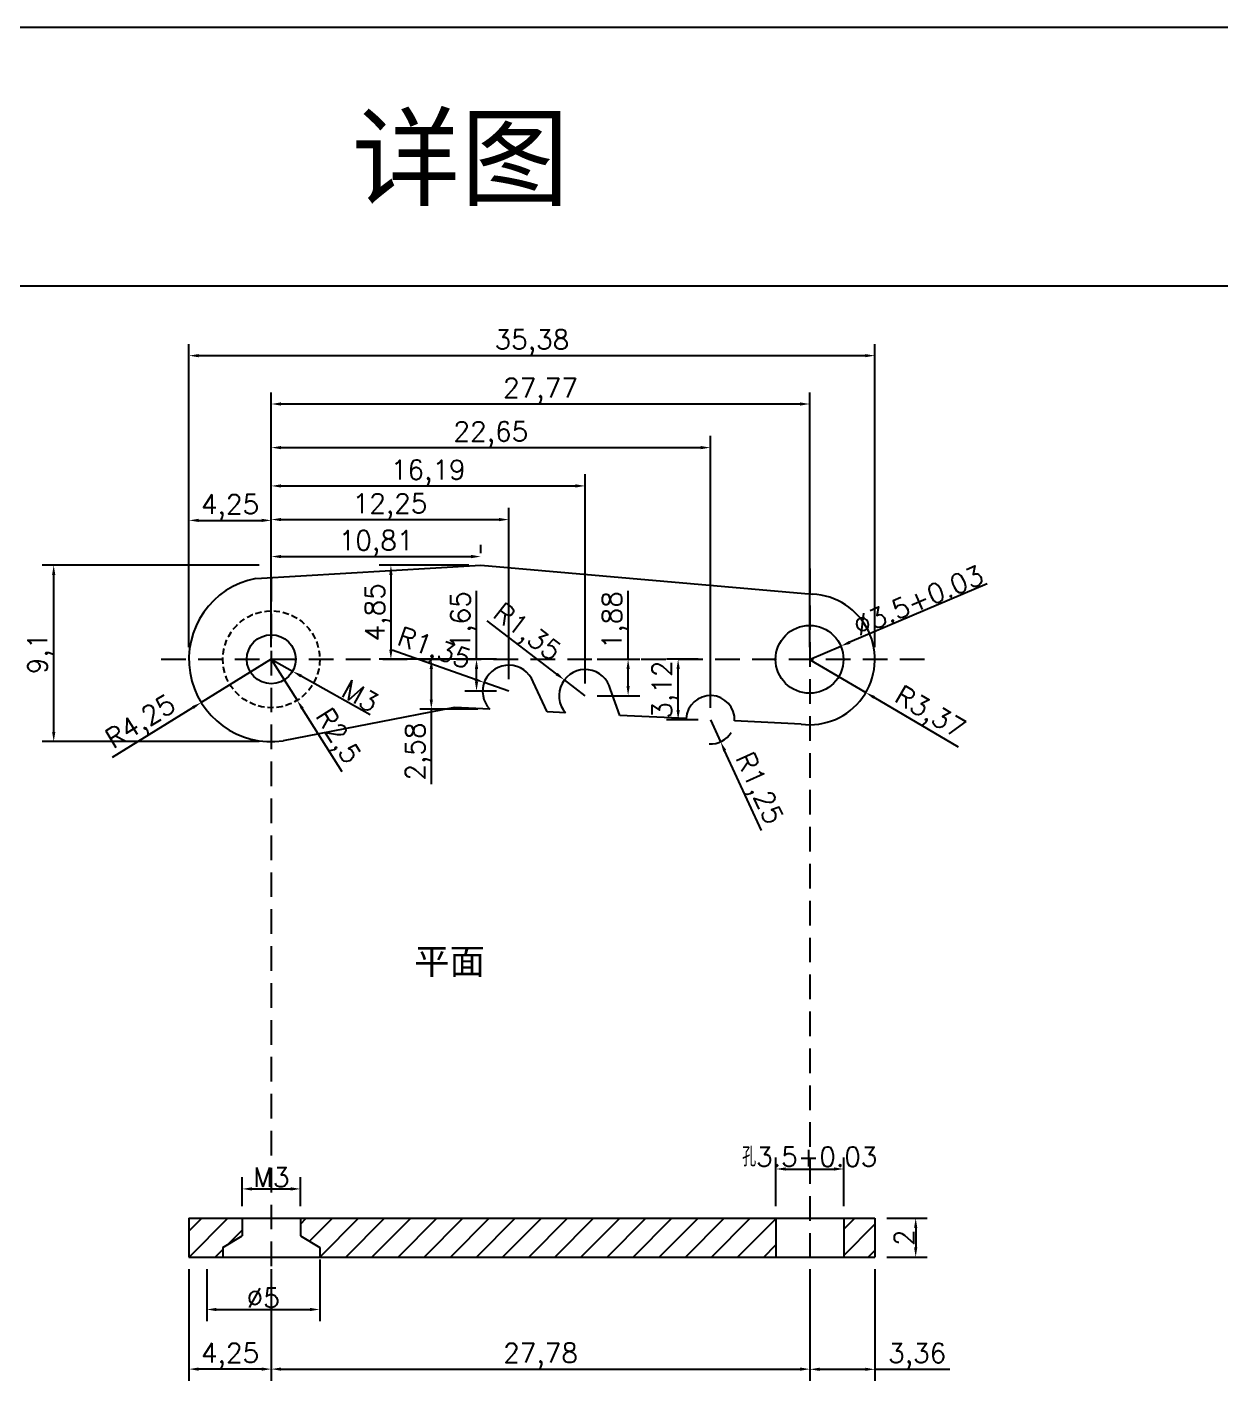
# Model space of a CAD drawing. Header units: millimetres. Extents: x 6817 to 10425, y -2870 to -164.
# Drawn here: x 10205.4 to 10267, y -234.1 to -164.3 of the extents above; entities that cross this region are included whole.
import ezdxf

# ---------------------------------------------------------------- set-up
doc = ezdxf.new("R2010")
doc.units = ezdxf.units.MM
doc.linetypes.add('HIDDEN', pattern=[9.525, 6.35, -3.175])
doc.layers.add('图层2', color=108, linetype='Continuous')
doc.styles.get("Standard").update_dxf_attribs({"font": 'txt', "bigfont": 'gbcbig.shx'})
doc.dimstyles.new('ISO-25', dxfattribs={"dimtxt": 1, "dimasz": 0.5, "dimexe": 0.6, "dimexo": 0.625, "dimgap": 0.1, "dimtad": 1, "dimtxsty": 'Standard', "dimcen": 2.5, "dimadec": 0, "dimazin": 0, "dimtfac": 1, "dimtmove": 0, "dimatfit": 3, "dimfxl": 1, "dimarcsym": 0})

# ---------------------------------------------------------------- blocks, each defined once
blk = doc.blocks.new('*D791')
at = {"layer": 'Defpoints', "color": 0, "linetype": 'ByBlock', "transparency": 16777216}
for p in [(10217.986, -229.872), (10245.764, -230.302), (10245.764, -233.502)]:
    blk.add_point(p, dxfattribs=at)
at = {"layer": '图层2', "color": 0, "linetype": 'ByBlock', "lineweight": -2, "transparency": 16777216}
for p, q in [((10217.986, -230.497), (10217.986, -234.102)), ((10245.764, -230.927), (10245.764, -234.102)), ((10218.486, -233.502), (10245.264, -233.502))]:
    blk.add_line(p, q, dxfattribs=at)
at = {"layer": '图层2', "color": 0, "linetype": 'ByBlock', "transparency": 16777216}
for points in [[(10218.486, -233.419), (10218.486, -233.585), (10217.986, -233.502)], [(10245.264, -233.419), (10245.264, -233.585), (10245.764, -233.502)]]:
    blk.add_solid(points, dxfattribs=at)
at = {"layer": '图层2', "color": 0, "linetype": 'ByBlock', "transparency": 16777216, "insert": (10231.875, -232.819), "char_height": 1, "attachment_point": 5}
blk.add_mtext('27,78', dxfattribs=at)
blk = doc.blocks.new('*D792')
at = {"layer": 'Defpoints', "color": 0, "linetype": 'ByBlock', "transparency": 16777216}
for p in [(10247.513, -223.179), (10244.013, -225.721), (10247.513, -225.721)]:
    blk.add_point(p, dxfattribs=at)
at = {"layer": '图层2', "color": 0, "linetype": 'ByBlock', "lineweight": -2, "transparency": 16777216}
for p, q in [((10244.013, -225.096), (10244.013, -222.579)), ((10247.513, -225.096), (10247.513, -222.579)), ((10244.513, -223.179), (10247.013, -223.179))]:
    blk.add_line(p, q, dxfattribs=at)
at = {"layer": '图层2', "color": 0, "linetype": 'ByBlock', "transparency": 16777216}
for points in [[(10244.513, -223.096), (10244.513, -223.262), (10244.013, -223.179)], [(10247.013, -223.096), (10247.013, -223.262), (10247.513, -223.179)]]:
    blk.add_solid(points, dxfattribs=at)
at = {"layer": '图层2', "color": 0, "linetype": 'ByBlock', "transparency": 16777216, "insert": (10245.763, -222.546), "char_height": 1, "attachment_point": 5}
blk.add_mtext('孔3.5+0.03', dxfattribs=at)
blk = doc.blocks.new('*D793')
at = {"layer": 'Defpoints', "color": 0, "linetype": 'ByBlock', "transparency": 16777216}
for p in [(10219.486, -224.206), (10216.486, -225.721), (10219.486, -225.721)]:
    blk.add_point(p, dxfattribs=at)
at = {"layer": '图层2', "color": 0, "linetype": 'ByBlock', "lineweight": -2, "transparency": 16777216}
for p, q in [((10216.486, -225.096), (10216.486, -223.606)), ((10219.486, -225.096), (10219.486, -223.606)), ((10216.986, -224.206), (10218.986, -224.206))]:
    blk.add_line(p, q, dxfattribs=at)
at = {"layer": '图层2', "color": 0, "linetype": 'ByBlock', "transparency": 16777216}
for points in [[(10216.986, -224.122), (10216.986, -224.289), (10216.486, -224.206)], [(10218.986, -224.122), (10218.986, -224.289), (10219.486, -224.206)]]:
    blk.add_solid(points, dxfattribs=at)
at = {"layer": '图层2', "color": 0, "linetype": 'ByBlock', "transparency": 16777216, "insert": (10217.986, -223.606), "char_height": 1, "attachment_point": 5}
blk.add_mtext('M3', dxfattribs=at)
blk = doc.blocks.new('*D794')
at = {"layer": 'Defpoints', "color": 0, "linetype": 'ByBlock', "transparency": 16777216}
for p in [(10213.738, -227.721), (10217.986, -227.721), (10213.738, -233.502)]:
    blk.add_point(p, dxfattribs=at)
at = {"layer": '图层2', "color": 0, "linetype": 'ByBlock', "lineweight": -2, "transparency": 16777216}
for p, q in [((10213.738, -228.346), (10213.738, -234.102)), ((10217.986, -228.346), (10217.986, -234.102)), ((10217.486, -233.502), (10214.238, -233.502))]:
    blk.add_line(p, q, dxfattribs=at)
at = {"layer": '图层2', "color": 0, "linetype": 'ByBlock', "transparency": 16777216}
for points in [[(10214.238, -233.419), (10214.238, -233.585), (10213.738, -233.502)], [(10217.486, -233.419), (10217.486, -233.585), (10217.986, -233.502)]]:
    blk.add_solid(points, dxfattribs=at)
at = {"layer": '图层2', "color": 0, "linetype": 'ByBlock', "transparency": 16777216, "insert": (10215.862, -232.819), "char_height": 1, "attachment_point": 5}
blk.add_mtext('4,25', dxfattribs=at)
blk = doc.blocks.new('*D546')
at = {"layer": 'Defpoints', "color": 0, "linetype": 'ByBlock', "transparency": 16777216}
for p in [(10249.118, -225.721), (10249.118, -227.721), (10251.224, -227.721)]:
    blk.add_point(p, dxfattribs=at)
at = {"layer": '图层2', "color": 0, "linetype": 'ByBlock', "lineweight": -2, "transparency": 16777216}
for p, q in [((10249.743, -225.721), (10251.824, -225.721)), ((10251.224, -226.221), (10251.224, -227.221)), ((10249.743, -227.721), (10251.824, -227.721))]:
    blk.add_line(p, q, dxfattribs=at)
at = {"layer": '图层2', "color": 0, "linetype": 'ByBlock', "transparency": 16777216}
for points in [[(10251.141, -226.221), (10251.308, -226.221), (10251.224, -225.721)], [(10251.141, -227.221), (10251.308, -227.221), (10251.224, -227.721)]]:
    blk.add_solid(points, dxfattribs=at)
at = {"layer": '图层2', "color": 0, "linetype": 'ByBlock', "transparency": 16777216, "insert": (10250.624, -226.721), "char_height": 1, "attachment_point": 5, "rotation": 90}
blk.add_mtext('2', dxfattribs=at)
blk = doc.blocks.new('*D807')
at = {"layer": 'Defpoints', "color": 0, "linetype": 'ByBlock', "transparency": 16777216}
for p in [(10220.486, -227.221), (10214.653, -227.721), (10220.486, -230.427)]:
    blk.add_point(p, dxfattribs=at)
at = {"layer": '图层2', "color": 0, "linetype": 'ByBlock', "lineweight": -2, "transparency": 16777216}
for p, q in [((10214.653, -228.346), (10214.653, -231.027)), ((10220.486, -227.846), (10220.486, -231.027)), ((10215.153, -230.427), (10219.986, -230.427))]:
    blk.add_line(p, q, dxfattribs=at)
at = {"layer": '图层2', "color": 0, "linetype": 'ByBlock', "transparency": 16777216}
for points in [[(10215.153, -230.344), (10215.153, -230.51), (10214.653, -230.427)], [(10219.986, -230.344), (10219.986, -230.51), (10220.486, -230.427)]]:
    blk.add_solid(points, dxfattribs=at)
at = {"layer": '图层2', "color": 0, "linetype": 'ByBlock', "transparency": 16777216, "insert": (10217.57, -229.827), "char_height": 1, "attachment_point": 5}
blk.add_mtext('%%C5', dxfattribs=at)
blk = doc.blocks.new('*D647')
at = {"layer": 'Defpoints', "color": 0, "linetype": 'ByBlock', "transparency": 16777216}
for p in [(10217.986, -196.884), (10219.087, -197.503)]:
    blk.add_point(p, dxfattribs=at)
at = {"layer": '图层2', "color": 0, "linetype": 'ByBlock', "lineweight": -2, "transparency": 16777216}
for p, q in [((10217.986, -196.884), (10219.087, -197.503)), ((10223.091, -199.758), (10219.523, -197.749))]:
    blk.add_line(p, q, dxfattribs=at)
at = {"layer": '图层2', "color": 0, "linetype": 'ByBlock', "transparency": 16777216}
blk.add_solid([(10219.564, -197.676), (10219.482, -197.821), (10219.087, -197.503)], dxfattribs=at)
at = {"layer": '图层2', "color": 0, "linetype": 'ByBlock', "transparency": 16777216, "insert": (10222.572, -198.777), "char_height": 1, "attachment_point": 5, "rotation": 330.61759}
blk.add_mtext('M3', dxfattribs=at)
blk = doc.blocks.new('*D1035')
at = {"layer": 'Defpoints', "color": 0, "linetype": 'ByBlock', "transparency": 16777216}
for p in [(10217.986, -196.884), (10214.369, -199.112)]:
    blk.add_point(p, dxfattribs=at)
at = {"layer": '图层2', "color": 0, "linetype": 'ByBlock', "lineweight": -2, "transparency": 16777216}
for p, q in [((10217.986, -196.884), (10214.369, -199.112)), ((10209.8, -201.928), (10213.943, -199.375))]:
    blk.add_line(p, q, dxfattribs=at)
at = {"layer": '图层2', "color": 0, "linetype": 'ByBlock', "transparency": 16777216}
blk.add_solid([(10213.9, -199.304), (10213.987, -199.446), (10214.369, -199.112)], dxfattribs=at)
at = {"layer": '图层2', "color": 0, "linetype": 'ByBlock', "transparency": 16777216, "insert": (10211.3, -200.2), "char_height": 1, "attachment_point": 5, "rotation": 31.63962}
blk.add_mtext('R4,25', dxfattribs=at)
blk = doc.blocks.new('*D1036')
at = {"layer": 'Defpoints', "color": 0, "linetype": 'ByBlock', "transparency": 16777216}
for p in [(10228.964, -198.083), (10230.234, -198.533)]:
    blk.add_point(p, dxfattribs=at)
at = {"layer": '图层2', "color": 0, "linetype": 'ByBlock', "lineweight": -2, "transparency": 16777216}
for p, q in [((10224.22, -196.401), (10228.493, -197.916)), ((10230.234, -198.533), (10228.964, -198.083))]:
    blk.add_line(p, q, dxfattribs=at)
at = {"layer": '图层2', "color": 0, "linetype": 'ByBlock', "transparency": 16777216}
blk.add_solid([(10228.521, -197.837), (10228.465, -197.994), (10228.964, -198.083)], dxfattribs=at)
at = {"layer": '图层2', "color": 0, "linetype": 'ByBlock', "transparency": 16777216, "insert": (10226.349, -196.431), "char_height": 1, "attachment_point": 5, "rotation": 340.48542}
blk.add_mtext('R1,35', dxfattribs=at)
blk = doc.blocks.new('*D1037')
at = {"layer": 'Defpoints', "color": 0, "linetype": 'ByBlock', "transparency": 16777216}
for p in [(10233.102, -197.947), (10234.174, -198.762)]:
    blk.add_point(p, dxfattribs=at)
at = {"layer": '图层2', "color": 0, "linetype": 'ByBlock', "lineweight": -2, "transparency": 16777216}
for p, q in [((10229.095, -194.901), (10232.704, -197.644)), ((10234.174, -198.762), (10233.102, -197.947))]:
    blk.add_line(p, q, dxfattribs=at)
at = {"layer": '图层2', "color": 0, "linetype": 'ByBlock', "transparency": 16777216}
blk.add_solid([(10232.754, -197.578), (10232.653, -197.711), (10233.102, -197.947)], dxfattribs=at)
at = {"layer": '图层2', "color": 0, "linetype": 'ByBlock', "transparency": 16777216, "insert": (10231.114, -195.577), "char_height": 1, "attachment_point": 5, "rotation": 322.75739}
blk.add_mtext('R1,35', dxfattribs=at)
blk = doc.blocks.new('*D1038')
at = {"layer": 'Defpoints', "color": 0, "linetype": 'ByBlock', "transparency": 16777216}
for p in [(10240.637, -200.005), (10241.161, -201.14)]:
    blk.add_point(p, dxfattribs=at)
at = {"layer": '图层2', "color": 0, "linetype": 'ByBlock', "lineweight": -2, "transparency": 16777216}
for p, q in [((10240.637, -200.005), (10241.161, -201.14)), ((10243.27, -205.71), (10241.37, -201.594))]:
    blk.add_line(p, q, dxfattribs=at)
blk.add_arc((10240.637, -200.005), 1.25, 267.2694, 328.60535, dxfattribs=at)
at = {"layer": '图层2', "color": 0, "linetype": 'ByBlock', "transparency": 16777216}
blk.add_solid([(10241.446, -201.559), (10241.294, -201.629), (10241.161, -201.14)], dxfattribs=at)
at = {"layer": '图层2', "color": 0, "linetype": 'ByBlock', "transparency": 16777216, "insert": (10243.045, -203.592), "char_height": 1, "attachment_point": 5, "rotation": 294.77137}
blk.add_mtext('R1,25', dxfattribs=at)
blk = doc.blocks.new('*D1039')
at = {"layer": 'Defpoints', "color": 0, "linetype": 'ByBlock', "transparency": 16777216}
for p in [(10245.75, -196.889), (10248.652, -198.6)]:
    blk.add_point(p, dxfattribs=at)
at = {"layer": '图层2', "color": 0, "linetype": 'ByBlock', "lineweight": -2, "transparency": 16777216}
for p, q in [((10245.75, -196.889), (10248.652, -198.6)), ((10253.436, -201.421), (10249.082, -198.854))]:
    blk.add_line(p, q, dxfattribs=at)
at = {"layer": '图层2', "color": 0, "linetype": 'ByBlock', "transparency": 16777216}
blk.add_solid([(10249.125, -198.782), (10249.04, -198.926), (10248.652, -198.6)], dxfattribs=at)
at = {"layer": '图层2', "color": 0, "linetype": 'ByBlock', "transparency": 16777216, "insert": (10251.902, -199.724), "char_height": 1, "attachment_point": 5, "rotation": 329.4774}
blk.add_mtext('R3,37', dxfattribs=at)
blk = doc.blocks.new('*D1040')
at = {"layer": 'Defpoints', "color": 0, "linetype": 'ByBlock', "transparency": 16777216}
for p in [(10217.986, -196.884), (10219.318, -198.999)]:
    blk.add_point(p, dxfattribs=at)
at = {"layer": '图层2', "color": 0, "linetype": 'ByBlock', "lineweight": -2, "transparency": 16777216}
for p, q in [((10217.986, -196.884), (10219.318, -198.999)), ((10221.644, -202.695), (10219.584, -199.423))]:
    blk.add_line(p, q, dxfattribs=at)
at = {"layer": '图层2', "color": 0, "linetype": 'ByBlock', "transparency": 16777216}
blk.add_solid([(10219.655, -199.378), (10219.514, -199.467), (10219.318, -198.999)], dxfattribs=at)
at = {"layer": '图层2', "color": 0, "linetype": 'ByBlock', "transparency": 16777216, "insert": (10221.326, -200.906), "char_height": 1, "attachment_point": 5, "rotation": 302.18644}
blk.add_mtext('R2,5', dxfattribs=at)
blk = doc.blocks.new('*D1041')
at = {"layer": 'Defpoints', "color": 0, "linetype": 'ByBlock', "transparency": 16777216}
for p in [(10217.986, -189.718), (10213.738, -196.884), (10217.986, -196.884)]:
    blk.add_point(p, dxfattribs=at)
at = {"layer": '图层2', "color": 0, "linetype": 'ByBlock', "lineweight": -2, "transparency": 16777216}
for p, q in [((10213.738, -196.259), (10213.738, -189.118)), ((10217.986, -196.259), (10217.986, -189.118)), ((10214.238, -189.718), (10217.486, -189.718))]:
    blk.add_line(p, q, dxfattribs=at)
at = {"layer": '图层2', "color": 0, "linetype": 'ByBlock', "transparency": 16777216}
for points in [[(10214.238, -189.635), (10214.238, -189.802), (10213.738, -189.718)], [(10217.486, -189.635), (10217.486, -189.802), (10217.986, -189.718)]]:
    blk.add_solid(points, dxfattribs=at)
at = {"layer": '图层2', "color": 0, "linetype": 'ByBlock', "transparency": 16777216, "insert": (10215.862, -189.035), "char_height": 1, "attachment_point": 5}
blk.add_mtext('4,25', dxfattribs=at)
blk = doc.blocks.new('*D648')
at = {"layer": 'Defpoints', "color": 0, "linetype": 'ByBlock', "transparency": 16777216}
for p in [(10230.234, -189.677), (10217.986, -196.884), (10230.234, -198.533)]:
    blk.add_point(p, dxfattribs=at)
at = {"layer": '图层2', "color": 0, "linetype": 'ByBlock', "lineweight": -2, "transparency": 16777216}
for p, q in [((10217.986, -196.259), (10217.986, -189.077)), ((10230.234, -197.908), (10230.234, -189.077)), ((10218.486, -189.677), (10229.734, -189.677))]:
    blk.add_line(p, q, dxfattribs=at)
at = {"layer": '图层2', "color": 0, "linetype": 'ByBlock', "transparency": 16777216}
for points in [[(10218.486, -189.593), (10218.486, -189.76), (10217.986, -189.677)], [(10229.734, -189.593), (10229.734, -189.76), (10230.234, -189.677)]]:
    blk.add_solid(points, dxfattribs=at)
at = {"layer": '图层2', "color": 0, "linetype": 'ByBlock', "transparency": 16777216, "insert": (10224.11, -188.993), "char_height": 1, "attachment_point": 5}
blk.add_mtext('12,25', dxfattribs=at)
blk = doc.blocks.new('*D649')
at = {"layer": 'Defpoints', "color": 0, "linetype": 'ByBlock', "transparency": 16777216}
for p in [(10234.174, -187.941), (10217.986, -196.884), (10234.174, -198.762)]:
    blk.add_point(p, dxfattribs=at)
at = {"layer": '图层2', "color": 0, "linetype": 'ByBlock', "lineweight": -2, "transparency": 16777216}
for p, q in [((10217.986, -196.259), (10217.986, -187.341)), ((10234.174, -198.137), (10234.174, -187.341)), ((10218.486, -187.941), (10233.674, -187.941))]:
    blk.add_line(p, q, dxfattribs=at)
at = {"layer": '图层2', "color": 0, "linetype": 'ByBlock', "transparency": 16777216}
for points in [[(10218.486, -187.858), (10218.486, -188.024), (10217.986, -187.941)], [(10233.674, -187.858), (10233.674, -188.024), (10234.174, -187.941)]]:
    blk.add_solid(points, dxfattribs=at)
at = {"layer": '图层2', "color": 0, "linetype": 'ByBlock', "transparency": 16777216, "insert": (10226.08, -187.258), "char_height": 1, "attachment_point": 5}
blk.add_mtext('16,19', dxfattribs=at)
blk = doc.blocks.new('*D650')
at = {"layer": 'Defpoints', "color": 0, "linetype": 'ByBlock', "transparency": 16777216}
for p in [(10240.637, -185.964), (10217.986, -196.884), (10240.637, -200.005)]:
    blk.add_point(p, dxfattribs=at)
at = {"layer": '图层2', "color": 0, "linetype": 'ByBlock', "lineweight": -2, "transparency": 16777216}
for p, q in [((10217.986, -196.259), (10217.986, -185.364)), ((10240.637, -199.38), (10240.637, -185.364)), ((10218.486, -185.964), (10240.137, -185.964))]:
    blk.add_line(p, q, dxfattribs=at)
at = {"layer": '图层2', "color": 0, "linetype": 'ByBlock', "transparency": 16777216}
for points in [[(10218.486, -185.881), (10218.486, -186.047), (10217.986, -185.964)], [(10240.137, -185.881), (10240.137, -186.047), (10240.637, -185.964)]]:
    blk.add_solid(points, dxfattribs=at)
at = {"layer": '图层2', "color": 0, "linetype": 'ByBlock', "transparency": 16777216, "insert": (10229.312, -185.281), "char_height": 1, "attachment_point": 5}
blk.add_mtext('22,65', dxfattribs=at)
blk = doc.blocks.new('*D651')
at = {"layer": 'Defpoints', "color": 0, "linetype": 'ByBlock', "transparency": 16777216}
for p in [(10245.756, -183.714), (10217.986, -196.884), (10245.756, -196.888)]:
    blk.add_point(p, dxfattribs=at)
at = {"layer": '图层2', "color": 0, "linetype": 'ByBlock', "lineweight": -2, "transparency": 16777216}
for p, q in [((10217.986, -196.259), (10217.986, -183.114)), ((10245.756, -196.263), (10245.756, -183.114)), ((10218.486, -183.714), (10245.256, -183.714))]:
    blk.add_line(p, q, dxfattribs=at)
at = {"layer": '图层2', "color": 0, "linetype": 'ByBlock', "transparency": 16777216}
for points in [[(10218.486, -183.63), (10218.486, -183.797), (10217.986, -183.714)], [(10245.256, -183.63), (10245.256, -183.797), (10245.756, -183.714)]]:
    blk.add_solid(points, dxfattribs=at)
at = {"layer": '图层2', "color": 0, "linetype": 'ByBlock', "transparency": 16777216, "insert": (10231.871, -183.03), "char_height": 1, "attachment_point": 5}
blk.add_mtext('27,77', dxfattribs=at)
blk = doc.blocks.new('*D652')
at = {"layer": 'Defpoints', "color": 0, "linetype": 'ByBlock', "transparency": 16777216}
for p in [(10238.97, -196.884), (10240.637, -196.884), (10240.637, -200.005)]:
    blk.add_point(p, dxfattribs=at)
at = {"layer": '图层2', "color": 0, "linetype": 'ByBlock', "lineweight": -2, "transparency": 16777216}
for p, q in [((10240.012, -196.884), (10238.37, -196.884)), ((10238.97, -199.505), (10238.97, -197.384)), ((10240.012, -200.005), (10238.37, -200.005))]:
    blk.add_line(p, q, dxfattribs=at)
at = {"layer": '图层2', "color": 0, "linetype": 'ByBlock', "transparency": 16777216}
for points in [[(10238.887, -197.384), (10239.054, -197.384), (10238.97, -196.884)], [(10238.887, -199.505), (10239.054, -199.505), (10238.97, -200.005)]]:
    blk.add_solid(points, dxfattribs=at)
at = {"layer": '图层2', "color": 0, "linetype": 'ByBlock', "transparency": 16777216, "insert": (10238.287, -198.444), "char_height": 1, "attachment_point": 5, "rotation": 90}
blk.add_mtext('3,12', dxfattribs=at)
blk = doc.blocks.new('*D1042')
at = {"layer": 'Defpoints', "color": 0, "linetype": 'ByBlock', "transparency": 16777216}
for p in [(10234.174, -196.884), (10236.391, -196.884), (10234.174, -198.762)]:
    blk.add_point(p, dxfattribs=at)
at = {"layer": '图层2', "color": 0, "linetype": 'ByBlock', "lineweight": -2, "transparency": 16777216}
for p, q in [((10236.391, -196.884), (10236.391, -193.35)), ((10234.799, -196.884), (10236.991, -196.884)), ((10236.391, -198.262), (10236.391, -197.384)), ((10234.799, -198.762), (10236.991, -198.762))]:
    blk.add_line(p, q, dxfattribs=at)
at = {"layer": '图层2', "color": 0, "linetype": 'ByBlock', "transparency": 16777216}
for points in [[(10236.308, -197.384), (10236.474, -197.384), (10236.391, -196.884)], [(10236.308, -198.262), (10236.474, -198.262), (10236.391, -198.762)]]:
    blk.add_solid(points, dxfattribs=at)
at = {"layer": '图层2', "color": 0, "linetype": 'ByBlock', "transparency": 16777216, "insert": (10235.708, -194.867), "char_height": 1, "attachment_point": 5, "rotation": 90}
blk.add_mtext('1,88', dxfattribs=at)
blk = doc.blocks.new('*D1043')
at = {"layer": 'Defpoints', "color": 0, "linetype": 'ByBlock', "transparency": 16777216}
for p in [(10228.571, -196.884), (10230.234, -196.884), (10230.234, -198.533)]:
    blk.add_point(p, dxfattribs=at)
at = {"layer": '图层2', "color": 0, "linetype": 'ByBlock', "lineweight": -2, "transparency": 16777216}
for p, q in [((10228.571, -196.884), (10228.571, -193.35)), ((10229.609, -196.884), (10227.971, -196.884)), ((10228.571, -198.033), (10228.571, -197.384)), ((10229.609, -198.533), (10227.971, -198.533))]:
    blk.add_line(p, q, dxfattribs=at)
at = {"layer": '图层2', "color": 0, "linetype": 'ByBlock', "transparency": 16777216}
for points in [[(10228.488, -197.384), (10228.655, -197.384), (10228.571, -196.884)], [(10228.488, -198.033), (10228.655, -198.033), (10228.571, -198.533)]]:
    blk.add_solid(points, dxfattribs=at)
at = {"layer": '图层2', "color": 0, "linetype": 'ByBlock', "transparency": 16777216, "insert": (10227.888, -194.867), "char_height": 1, "attachment_point": 5, "rotation": 90}
blk.add_mtext('1,65', dxfattribs=at)
blk = doc.blocks.new('*D1044')
at = {"layer": 'Defpoints', "color": 0, "linetype": 'ByBlock', "transparency": 16777216}
for p in [(10229.609, -196.884), (10226.239, -199.459), (10229.256, -199.459)]:
    blk.add_point(p, dxfattribs=at)
at = {"layer": '图层2', "color": 0, "linetype": 'ByBlock', "lineweight": -2, "transparency": 16777216}
for p, q in [((10228.984, -196.884), (10225.639, -196.884)), ((10226.239, -197.384), (10226.239, -198.959)), ((10228.631, -199.459), (10225.639, -199.459)), ((10226.239, -199.459), (10226.239, -203.325))]:
    blk.add_line(p, q, dxfattribs=at)
at = {"layer": '图层2', "color": 0, "linetype": 'ByBlock', "transparency": 16777216}
for points in [[(10226.156, -197.384), (10226.323, -197.384), (10226.239, -196.884)], [(10226.156, -198.959), (10226.323, -198.959), (10226.239, -199.459)]]:
    blk.add_solid(points, dxfattribs=at)
at = {"layer": '图层2', "color": 0, "linetype": 'ByBlock', "transparency": 16777216, "insert": (10225.556, -201.642), "char_height": 1, "attachment_point": 5, "rotation": 90}
blk.add_mtext('2,58', dxfattribs=at)
blk = doc.blocks.new('*D1045')
at = {"layer": 'Defpoints', "color": 0, "linetype": 'ByBlock', "transparency": 16777216}
for p in [(10228.795, -191.585), (10228.795, -192.029), (10217.986, -196.884)]:
    blk.add_point(p, dxfattribs=at)
at = {"layer": '图层2', "color": 0, "linetype": 'ByBlock', "lineweight": -2, "transparency": 16777216}
for p, q in [((10217.986, -196.259), (10217.986, -190.985)), ((10228.795, -191.404), (10228.795, -190.985)), ((10218.486, -191.585), (10228.295, -191.585))]:
    blk.add_line(p, q, dxfattribs=at)
at = {"layer": '图层2', "color": 0, "linetype": 'ByBlock', "transparency": 16777216}
for points in [[(10218.486, -191.501), (10218.486, -191.668), (10217.986, -191.585)], [(10228.295, -191.501), (10228.295, -191.668), (10228.795, -191.585)]]:
    blk.add_solid(points, dxfattribs=at)
at = {"layer": '图层2', "color": 0, "linetype": 'ByBlock', "transparency": 16777216, "insert": (10223.391, -190.901), "char_height": 1, "attachment_point": 5}
blk.add_mtext('10,81', dxfattribs=at)
blk = doc.blocks.new('*D653')
at = {"layer": 'Defpoints', "color": 0, "linetype": 'ByBlock', "transparency": 16777216}
for p in [(10228.795, -192.029), (10224.155, -196.884), (10228.795, -196.884)]:
    blk.add_point(p, dxfattribs=at)
at = {"layer": '图层2', "color": 0, "linetype": 'ByBlock', "lineweight": -2, "transparency": 16777216}
for p, q in [((10228.17, -192.029), (10223.555, -192.029)), ((10224.155, -192.529), (10224.155, -196.384)), ((10228.17, -196.884), (10223.555, -196.884))]:
    blk.add_line(p, q, dxfattribs=at)
at = {"layer": '图层2', "color": 0, "linetype": 'ByBlock', "transparency": 16777216}
for points in [[(10224.072, -192.529), (10224.239, -192.529), (10224.155, -192.029)], [(10224.072, -196.384), (10224.239, -196.384), (10224.155, -196.884)]]:
    blk.add_solid(points, dxfattribs=at)
at = {"layer": '图层2', "color": 0, "linetype": 'ByBlock', "transparency": 16777216, "insert": (10223.472, -194.456), "char_height": 1, "attachment_point": 5, "rotation": 90}
blk.add_mtext('4,85', dxfattribs=at)
blk = doc.blocks.new('*D654')
at = {"layer": 'Defpoints', "color": 0, "linetype": 'ByBlock', "transparency": 16777216}
for p in [(10247.36, -196.205), (10245.75, -196.889)]:
    blk.add_point(p, dxfattribs=at)
at = {"layer": '图层2', "color": 0, "linetype": 'ByBlock', "lineweight": -2, "transparency": 16777216}
for p, q in [((10254.906, -192.996), (10247.82, -196.009)), ((10245.75, -196.889), (10247.36, -196.205))]:
    blk.add_line(p, q, dxfattribs=at)
at = {"layer": '图层2', "color": 0, "linetype": 'ByBlock', "transparency": 16777216}
blk.add_solid([(10247.788, -195.932), (10247.853, -196.086), (10247.36, -196.205)], dxfattribs=at)
at = {"layer": '图层2', "color": 0, "linetype": 'ByBlock', "transparency": 16777216, "insert": (10251.359, -193.852), "char_height": 1, "attachment_point": 5, "rotation": 23.03711}
blk.add_mtext('%%C3.5+0.03', dxfattribs=at)
blk = doc.blocks.new('*D1046')
at = {"layer": 'Defpoints', "color": 0, "linetype": 'ByBlock', "transparency": 16777216}
for p in [(10245.763, -227.721), (10249.118, -227.721), (10249.118, -233.511)]:
    blk.add_point(p, dxfattribs=at)
at = {"layer": '图层2', "color": 0, "linetype": 'ByBlock', "lineweight": -2, "transparency": 16777216}
for p, q in [((10245.763, -228.346), (10245.763, -234.111)), ((10249.118, -228.346), (10249.118, -234.111)), ((10246.263, -233.511), (10248.618, -233.511)), ((10249.118, -233.511), (10252.985, -233.511))]:
    blk.add_line(p, q, dxfattribs=at)
at = {"layer": '图层2', "color": 0, "linetype": 'ByBlock', "transparency": 16777216}
for points in [[(10246.263, -233.428), (10246.263, -233.594), (10245.763, -233.511)], [(10248.618, -233.428), (10248.618, -233.594), (10249.118, -233.511)]]:
    blk.add_solid(points, dxfattribs=at)
at = {"layer": '图层2', "color": 0, "linetype": 'ByBlock', "transparency": 16777216, "insert": (10251.302, -232.828), "char_height": 1, "attachment_point": 5}
blk.add_mtext('3,36', dxfattribs=at)
blk = doc.blocks.new('*D1972')
at = {"layer": 'Defpoints', "color": 0, "linetype": 'ByBlock'}
for p in [(10206.763, -192.029), (10217.986, -192.029), (10217.986, -201.132)]:
    blk.add_point(p, dxfattribs=at)
at = {"layer": '图层2', "color": 0, "linetype": 'ByBlock', "lineweight": -2}
for p, q in [((10217.361, -192.029), (10206.163, -192.029)), ((10206.763, -200.632), (10206.763, -192.529)), ((10217.361, -201.132), (10206.163, -201.132))]:
    blk.add_line(p, q, dxfattribs=at)
at = {"layer": '图层2', "color": 0, "linetype": 'ByBlock'}
for points in [[(10206.679, -192.529), (10206.846, -192.529), (10206.763, -192.029)], [(10206.679, -200.632), (10206.846, -200.632), (10206.763, -201.132)]]:
    blk.add_solid(points, dxfattribs=at)
at = {"layer": '图层2', "color": 0, "linetype": 'ByBlock', "insert": (10206.079, -196.581), "char_height": 1, "attachment_point": 5, "rotation": 90}
blk.add_mtext('9,1', dxfattribs=at)
blk = doc.blocks.new('*D1975')
at = {"layer": 'Defpoints', "color": 0, "linetype": 'ByBlock'}
for p in [(10249.118, -181.221), (10213.738, -196.884), (10249.118, -196.884)]:
    blk.add_point(p, dxfattribs=at)
at = {"layer": '图层2', "color": 0, "linetype": 'ByBlock', "lineweight": -2}
for p, q in [((10213.738, -196.259), (10213.738, -180.621)), ((10249.118, -196.259), (10249.118, -180.621)), ((10214.238, -181.221), (10248.618, -181.221))]:
    blk.add_line(p, q, dxfattribs=at)
at = {"layer": '图层2', "color": 0, "linetype": 'ByBlock'}
for points in [[(10214.238, -181.137), (10214.238, -181.304), (10213.738, -181.221)], [(10248.618, -181.137), (10248.618, -181.304), (10249.118, -181.221)]]:
    blk.add_solid(points, dxfattribs=at)
at = {"layer": '图层2', "color": 0, "linetype": 'ByBlock', "insert": (10231.428, -180.537), "char_height": 1, "attachment_point": 5}
blk.add_mtext('35,38', dxfattribs=at)

msp = doc.modelspace()

# ---------------------------------------------------------------- hatches: boundary and pattern name
at = {"layer": '图层2', "linetype": 'ByBlock'}
h = msp.add_hatch(dxfattribs=at)
h.set_pattern_fill('ANSI31', color=4, scale=0.3)
h.set_pattern_definition([(45, (9000.2329, 596.8308), (-0.6735192, 0.6735192), [])])
h.paths.add_polyline_path([(10244.013, -225.721), (10219.486, -225.721), (10219.486, -226.621), (10220.486, -227.221), (10220.486, -227.721), (10244.013, -227.721)])
h.paths.add_polyline_path([(10216.486, -225.721), (10213.738, -225.721), (10213.738, -227.721), (10215.486, -227.721), (10215.486, -227.221), (10216.486, -226.621)])
h.paths.add_polyline_path([(10249.118, -225.721), (10247.513, -225.721), (10247.513, -227.721), (10249.118, -227.721)])

# ---------------------------------------------------------------- linework, layer by layer
at = {"layer": '图层2', "color": 2, "linetype": 'ByBlock'}
for p, q in [((10127.143, -164.27), (10422.848, -164.27)), ((10127.143, -177.621), (10422.848, -177.621))]:
    msp.add_line(p, q, dxfattribs=at)
at = {"layer": '图层2', "color": 6, "linetype": 'ByBlock'}
for p, q in [((10217.191, -192.71), (10228.795, -192.029)), ((10228.795, -192.029), (10245.895, -193.524)), ((10232.215, -199.601), (10231.489, -198.042)), ((10235.965, -199.781), (10235.483, -198.441)), ((10227.438, -199.372), (10218.6, -201.088)), ((10229.256, -199.459), (10227.438, -199.372)), ((10233.157, -199.646), (10232.215, -199.601)), ((10239.388, -199.945), (10235.965, -199.781)), ((10245.309, -200.229), (10241.885, -200.065)), ((10213.738, -225.721), (10213.738, -227.721)), ((10213.738, -225.721), (10249.118, -225.721)), ((10249.118, -225.721), (10249.118, -227.721)), ((10215.486, -227.221), (10216.486, -226.621)), ((10219.486, -226.621), (10220.486, -227.221)), ((10215.486, -227.221), (10215.486, -227.721)), ((10220.486, -227.221), (10220.486, -227.721)), ((10213.738, -227.721), (10249.118, -227.721))]:
    msp.add_line(p, q, dxfattribs=at)
at = {"layer": '图层2', "color": 3, "linetype": 'HIDDEN', "ltscale": 0.2}
for p, q in [((10217.986, -192.635), (10217.986, -229.872)), ((10245.756, -192.196), (10245.764, -230.302)), ((10212.301, -196.884), (10251.774, -196.884))]:
    msp.add_line(p, q, dxfattribs=at)
at = {"layer": '图层2', "color": 1, "linetype": 'ByBlock'}
for p, q in [((10216.486, -225.721), (10216.486, -226.621)), ((10219.486, -225.721), (10219.486, -226.621)), ((10244.013, -225.721), (10244.013, -227.722)), ((10247.513, -225.721), (10247.513, -227.722))]:
    msp.add_line(p, q, dxfattribs=at)
at = {"layer": '图层2', "color": 62, "linetype": 'HIDDEN', "ltscale": 0.05}
msp.add_circle((10217.986, -196.884), 2.5, dxfattribs=at)
at = {"layer": '图层2', "color": 1, "linetype": 'ByBlock'}
for centre, radius in [((10245.75, -196.889), 1.75), ((10217.986, -196.884), 1.263)]:
    msp.add_circle(centre, radius, dxfattribs=at)
at = {"layer": '图层2', "color": 6, "linetype": 'ByBlock'}
for centre, radius, start, end in [((10217.986, -196.884), 4.249, 100.79542, 278.30039), ((10245.75, -196.889), 3.368, 262.48243, 87.5243), ((10230.234, -198.533), 1.347, 21.37428, 223.41522), ((10234.174, -198.762), 1.347, 13.79312, 220.97983), ((10240.637, -200.005), 1.25, 357.25324, 177.25324)]:
    msp.add_arc(centre, radius, start, end, dxfattribs=at)

# ---------------------------------------------------------------- texts
at = {"color": 2, "attachment_point": 1}
for s, insert, char_height, width in [('{\\fSimSun|b0|i0|c134|p2;详图}', (10222.141, -168.947), 4.10936, 18.02773), ('{\\fSimSun|b0|i0|c134|p2;平面}', (10225.359, -211.795), 1.33554, 15.6616)]:
    msp.add_mtext(s, dxfattribs=dict(at, insert=insert, char_height=char_height, width=width))

# ---------------------------------------------------------------- dimensions: what is measured, and where the dimension line sits
at = {"layer": '图层2', "color": 3, "linetype": 'ByBlock'}
dim = msp.add_linear_dim(base=(10249.118, -181.221), p1=(10213.738, -196.884), p2=(10249.118, -196.884), dimstyle='ISO-25', dxfattribs=at)
dim.commit()
dim.dimension.update_dxf_attribs({"geometry": '*D1975', "text_midpoint": (10231.428, -180.537)})
at = {"layer": '图层2', "color": 2, "linetype": 'ByBlock'}
for base, p1, p2, picture, middle in [((10245.756, -183.714), (10217.986, -196.884), (10245.756, -196.888), '*D651', (10231.871, -183.03)), ((10240.637, -185.964), (10217.986, -196.884), (10240.637, -200.005), '*D650', (10229.312, -185.281)), ((10234.174, -187.941), (10217.986, -196.884), (10234.174, -198.762), '*D649', (10226.08, -187.258)), ((10217.986, -189.718), (10213.738, -196.884), (10217.986, -196.884), '*D1041', (10215.862, -189.035)), ((10230.234, -189.677), (10217.986, -196.884), (10230.234, -198.533), '*D648', (10224.11, -188.993)), ((10228.795, -191.585), (10217.986, -196.884), (10228.795, -192.029), '*D1045', (10223.391, -190.901)), ((10213.738, -233.502), (10217.986, -227.721), (10213.738, -227.721), '*D794', (10215.862, -232.819)), ((10249.1183, -233.5111), (10245.7632, -227.7212), (10249.1183, -227.7212), '*D1046', (10251.3016, -232.8278)), ((10245.764, -233.502), (10217.986, -229.872), (10245.764, -230.302), '*D791', (10231.875, -232.819))]:
    dim = msp.add_linear_dim(base=base, p1=p1, p2=p2, dimstyle='ISO-25', dxfattribs=at)
    dim.commit()
    dim.dimension.update_dxf_attribs({"geometry": picture, "text_midpoint": middle})
at = {"layer": '图层2', "color": 3, "linetype": 'ByBlock'}
dim = msp.add_linear_dim(base=(10206.763, -192.029), p1=(10217.986, -201.132), p2=(10217.986, -192.029), angle=90, dimstyle='ISO-25', dxfattribs=at)
dim.commit()
dim.dimension.update_dxf_attribs({"geometry": '*D1972', "text_midpoint": (10206.079, -196.581)})
at = {"layer": '图层2', "color": 2, "linetype": 'ByBlock'}
for base, p1, p2, picture, middle in [((10224.1554, -196.8835), (10228.7952, -192.0291), (10228.7952, -196.8835), '*D653', (10223.4721, -194.4563)), ((10228.571, -196.884), (10230.234, -198.533), (10230.234, -196.884), '*D1043', (10227.888, -194.867)), ((10236.391, -196.884), (10234.174, -198.762), (10234.174, -196.884), '*D1042', (10235.708, -194.867)), ((10226.2392, -199.4587), (10229.6095, -196.8835), (10229.2557, -199.4587), '*D1044', (10225.5559, -201.642)), ((10238.97, -196.884), (10240.637, -200.005), (10240.637, -196.884), '*D652', (10238.287, -198.444)), ((10251.224, -227.721), (10249.118, -225.721), (10249.118, -227.721), '*D546', (10250.624, -226.721))]:
    dim = msp.add_linear_dim(base=base, p1=p1, p2=p2, angle=90, dimstyle='ISO-25', dxfattribs=at)
    dim.commit()
    dim.dimension.update_dxf_attribs({"geometry": picture, "text_midpoint": middle})
dim = msp.add_radius_dim(center=(10245.75, -196.889), mpoint=(10247.36, -196.205), text='%%C3.5+0.03', dimstyle='ISO-25', dxfattribs=at)
dim.commit()
dim.dimension.update_dxf_attribs({"geometry": '*D654', "text_midpoint": (10251.359, -193.852)})
for center, mpoint, picture, middle in [((10234.174, -198.762), (10233.102, -197.947), '*D1037', (10231.114, -195.577)), ((10230.234, -198.533), (10228.964, -198.083), '*D1036', (10226.349, -196.431)), ((10217.986, -196.884), (10214.369, -199.112), '*D1035', (10211.3, -200.2)), ((10217.986, -196.884), (10219.318, -198.999), '*D1040', (10221.326, -200.906)), ((10240.637, -200.005), (10241.161, -201.14), '*D1038', (10243.045, -203.592))]:
    dim = msp.add_radius_dim(center=center, mpoint=mpoint, dimstyle='ISO-25', dxfattribs=at)
    dim.commit()
    dim.dimension.update_dxf_attribs({"geometry": picture, "text_midpoint": middle})
dim = msp.add_radius_dim(center=(10217.986, -196.884), mpoint=(10219.087, -197.503), text='M3', dimstyle='ISO-25', dxfattribs=at)
dim.commit()
dim.dimension.update_dxf_attribs({"geometry": '*D647', "text_midpoint": (10222.278, -199.3), "dimtype": 164})
dim = msp.add_radius_dim(center=(10245.75, -196.889), mpoint=(10248.652, -198.6), dimstyle='ISO-25', dxfattribs=at)
dim.commit()
dim.dimension.update_dxf_attribs({"geometry": '*D1039', "text_midpoint": (10251.555, -200.312), "dimtype": 164})
dim = msp.add_linear_dim(base=(10247.513, -223.179), p1=(10244.013, -225.721), p2=(10247.513, -225.721), text='孔3.5+0.03', dimstyle='ISO-25', dxfattribs=at)
dim.commit()
dim.dimension.update_dxf_attribs({"geometry": '*D792', "text_midpoint": (10245.763, -223.179), "dimtype": 160})
for base, p1, p2, text, picture, middle in [((10219.486, -224.206), (10216.486, -225.721), (10219.486, -225.721), 'M3', '*D793', (10217.986, -223.606)), ((10220.486, -230.427), (10214.653, -227.721), (10220.486, -227.221), '%%C5', '*D807', (10217.57, -229.827))]:
    dim = msp.add_linear_dim(base=base, p1=p1, p2=p2, text=text, dimstyle='ISO-25', dxfattribs=at)
    dim.commit()
    dim.dimension.update_dxf_attribs({"geometry": picture, "text_midpoint": middle})

doc.saveas('drawing.dxf')
